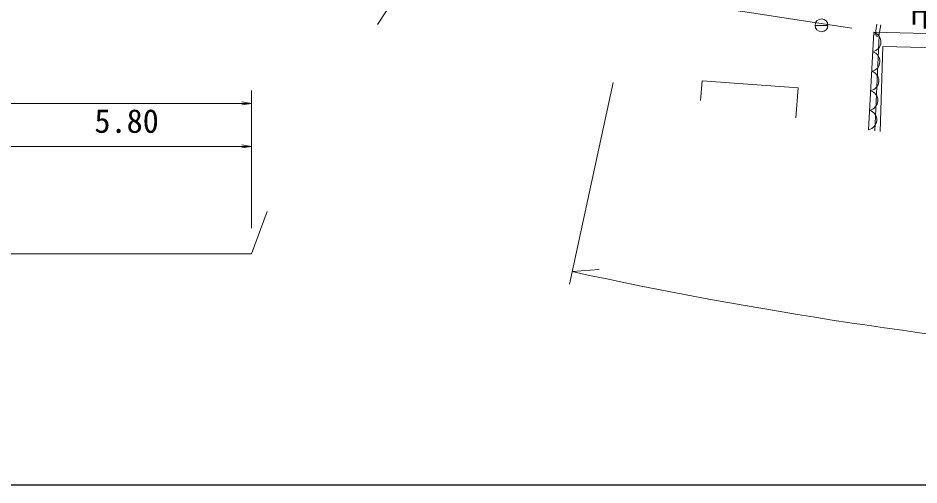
# Model space of a CAD drawing. Units: millimetres, scale not verified, with parts at other scales. Extents: x 40000 to 680000, y 20000 to 380000.
# Drawn here: x 173010 to 242794, y 205000 to 241192 of the extents above; entities that cross this region are included whole.
import ezdxf
from ezdxf.enums import TextEntityAlignment as Align

# ---------------------------------------------------------------- set-up
doc = ezdxf.new("R2010")
doc.units = ezdxf.units.MM
doc.header["$LTSCALE"] = 1000
for name, color, linetype, lineweight in [('M-BGD', 7, 'Continuous', 13), ('M-STR-HTXT', 7, 'Continuous', 13), ('M-TTL-BAND', 7, 'Continuous', 25)]:
    doc.layers.add(name, color=color, linetype=linetype, lineweight=lineweight)
doc.layers.add('M-BMK-HTXT', color=7, linetype='Continuous')
doc.styles.add('ＭＳ ゴシック', font='')
doc.styles.get('ＭＳ ゴシック').set_extended_font_data('MS Gothic')

# ---------------------------------------------------------------- blocks, each defined once
blk = doc.blocks.new('open_arrow')
at = {"color": 0, "linetype": 'Continuous', "lineweight": -2}
blk.add_lwpolyline([(7.5, 1.25), (0, 0), (7.5, -1.25)], dxfattribs=at)

msp = doc.modelspace()

# ---------------------------------------------------------------- linework, layer by layer
at = {"layer": 'M-BGD'}
for p, q in [((204916, 246862), (200848, 240698)), ((235042, 240794), (237583, 240402)), ((234745, 240621), (235745, 240621)), ((238882, 232536), (239287, 240088)), ((239534, 240705), (239400, 239852)), ((239830, 240659), (239696, 239805)), ((239373, 232454), (239702, 239839)), ((239548, 239828), (239549, 239824)), ((225873, 234800), (225989, 236335)), ((225989, 236335), (233423, 235777)), ((233423, 235777), (233249, 233451)), ((191095, 222912), (192316, 226196))]:
    msp.add_line(p, q, dxfattribs=at)
for points in [[(222699, 242651), (229479, 241657), (235042, 240794)], [(239287, 240088), (243346, 239982), (245959, 239720)], [(254754, 238928), (245365, 239100), (245357, 238850), (240004, 238975), (239797, 232391)], [(71052, 222912), (92761, 222912), (92761, 222076), (127761, 222076), (127761, 222912), (136761, 222912), (136761, 222140), (171761, 222140), (171761, 222912), (191095, 222912)]]:
    msp.add_lwpolyline(points, dxfattribs=at)
for centre, radius in [((235245, 240621), 500), ((239548, 239828), 75)]:
    msp.add_circle(centre, radius, dxfattribs=at)
for centre in [(239070, 239342), (238989, 237832), (238908, 236322), (238827, 234811), (238746, 233301)]:
    msp.add_arc(centre, 777, 280.07712, 73.78892, dxfattribs=at)
at = {"layer": 'M-STR-HTXT'}
for p, q in [((219109, 236193), (215718, 220557)), ((191095, 224912), (191095, 235578)), ((73428, 234578), (191095, 234578)), ((191095, 224912), (191095, 232245)), ((171761, 231245), (191095, 231245)), ((215930, 221534), (218011, 221696))]:
    msp.add_line(p, q, dxfattribs=at)
msp.add_arc((289065, 558693), 345000, 257.76121, 272.27784, dxfattribs=at)
at = {"layer": 'M-TTL-BAND'}
msp.add_line((40000, 205000), (579000, 205000), dxfattribs=at)

# ---------------------------------------------------------------- block references
at = {"layer": 'M-STR-HTXT', "xscale": 100, "yscale": 100, "rotation": 180}
for p in [(191095, 234578), (191095, 231245)]:
    msp.add_blockref('open_arrow', p, dxfattribs=at)

# ---------------------------------------------------------------- texts
at = {"layer": 'M-BMK-HTXT', "style": 'ＭＳ ゴシック', "width": 1.1}
msp.add_text('市道浦山1号線', height=1833, dxfattribs=at).set_placement((241890, 240020), align=Align.BOTTOM_LEFT)
at = {"layer": 'M-STR-HTXT', "style": 'ＭＳ ゴシック'}
msp.add_text('5.80', height=1833, dxfattribs=at).set_placement((178928, 231745), align=Align.BOTTOM_LEFT)

doc.saveas('drawing.dxf')
